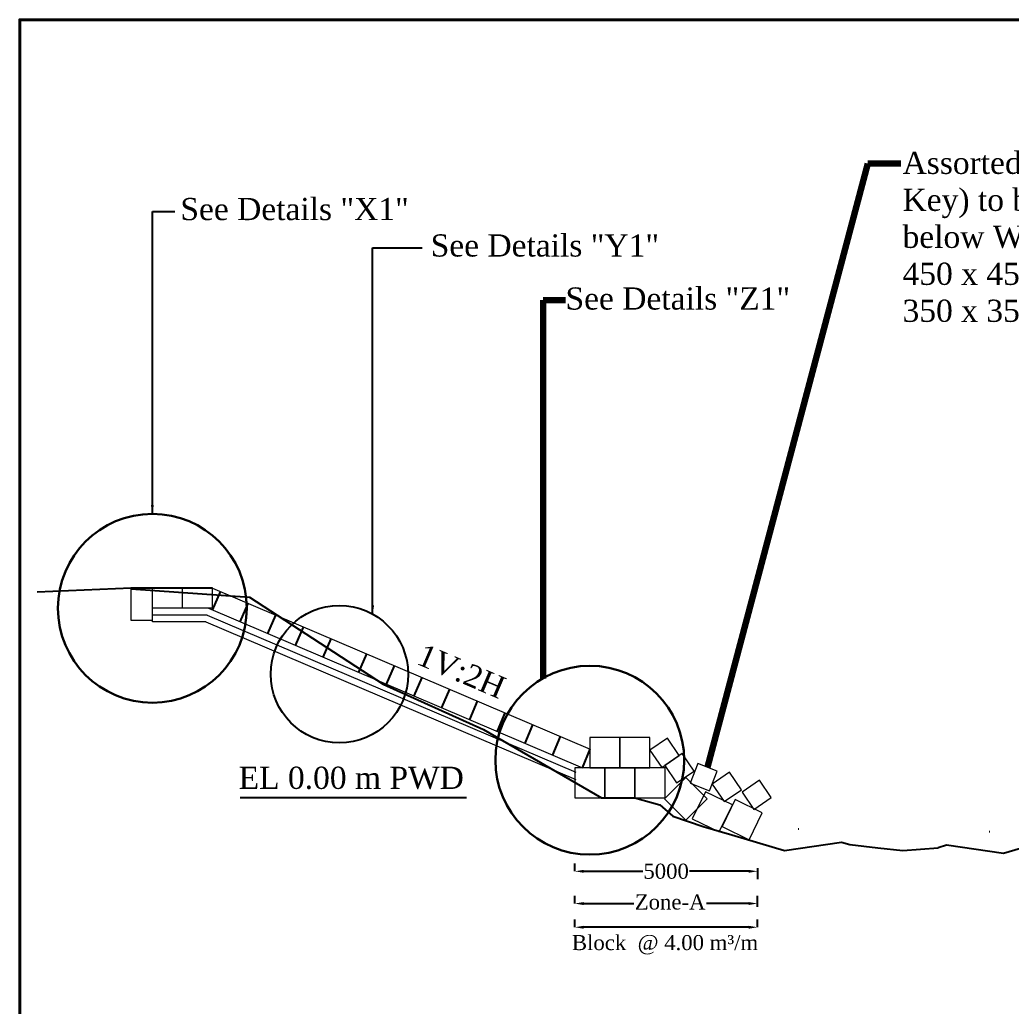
# Model space of a CAD drawing. Header units: metres. Extents: x -2434 to 11656, y -15288 to 8109.
# Drawn here: x -355.23 to -309.12, y -8304.22 to -8258.35 of the extents above; entities that cross this region are included whole.
import ezdxf

# ---------------------------------------------------------------- set-up
doc = ezdxf.new("R2010")
doc.units = ezdxf.units.M
doc.layers.add('Layer1', color=7, linetype='Continuous', lineweight=13)
doc.layers.add('LINE', color=7, linetype='Continuous')
doc.styles.get("Standard").update_dxf_attribs({"font": 'times.ttf'})
doc.dimstyles.get("Standard").update_dxf_attribs({"dimtxt": 0.5, "dimasz": 0.4075, "dimexe": 0.364, "dimexo": 0.219, "dimgap": 0.09, "dimtad": 0, "dimdec": 0, "dimlfac": 1000, "dimzin": 0, "dimdsep": 46, "dimtxsty": 'Standard', "dimcen": 0.09, "dimadec": 0, "dimazin": 0, "dimtfac": 1, "dimtdec": 0, "dimtofl": 0, "dimtmove": 0, "dimatfit": 3, "dimfxl": 1, "dimtolj": 1, "dimtzin": 0, "dimarcsym": 0})

# ---------------------------------------------------------------- blocks, each defined once
blk = doc.blocks.new('*D883')
at = {"color": 0, "lineweight": -2, "ltscale": 0.5}
for p, q in [((-329.416, -8299.451), (-329.416, -8299.087)), ((-329.008, -8299.451), (-326.664, -8299.451)), ((-321.324, -8299.451), (-323.295, -8299.451)), ((-320.916, -8299.601), (-320.916, -8299.087))]:
    blk.add_line(p, q, dxfattribs=at)
at = {"color": 0, "linetype": 'Continuous', "lineweight": -3, "ltscale": 0.5}
for points in [[(-329.008, -8299.383), (-329.008, -8299.519), (-329.416, -8299.451)], [(-321.324, -8299.383), (-321.324, -8299.519), (-320.916, -8299.451)]]:
    blk.add_solid(points, dxfattribs=at)
at = {"layer": 'Defpoints', "color": 0, "linetype": 'Continuous', "lineweight": -3, "ltscale": 0.5}
for p in [(-329.416, -8299.451), (-329.416, -8299.451), (-320.916, -8300.035)]:
    blk.add_point(p, dxfattribs=at)
at = {"color": 0, "linetype": 'Continuous', "lineweight": -3, "ltscale": 0.5, "insert": (-324.98, -8299.384), "char_height": 0.7, "attachment_point": 5}
blk.add_mtext('\\A1;Zone-A', dxfattribs=at)
blk = doc.blocks.new('*D884')
at = {"color": 0, "lineweight": -2, "ltscale": 0.5}
for p, q in [((-329.416, -8297.952), (-329.416, -8297.588)), ((-329.008, -8297.952), (-326.246, -8297.952)), ((-321.324, -8297.952), (-324.086, -8297.952)), ((-320.916, -8297.802), (-320.916, -8298.316))]:
    blk.add_line(p, q, dxfattribs=at)
at = {"color": 0, "linetype": 'Continuous', "lineweight": -3, "ltscale": 0.5}
for points in [[(-329.008, -8297.884), (-329.008, -8298.02), (-329.416, -8297.952)], [(-321.324, -8297.884), (-321.324, -8298.02), (-320.916, -8297.952)]]:
    blk.add_solid(points, dxfattribs=at)
at = {"layer": 'Defpoints', "color": 0, "linetype": 'Continuous', "lineweight": -3, "ltscale": 0.5}
for p in [(-320.916, -8297.148), (-329.416, -8297.952), (-329.416, -8297.952)]:
    blk.add_point(p, dxfattribs=at)
at = {"color": 0, "linetype": 'Continuous', "lineweight": -3, "ltscale": 0.5, "insert": (-325.166, -8297.952), "char_height": 0.7, "attachment_point": 5}
blk.add_mtext('\\A1;5000', dxfattribs=at)
blk = doc.blocks.new('*D885')
at = {"color": 0, "lineweight": -2, "ltscale": 0.5}
for p, q in [((-329.416, -8300.554), (-329.416, -8300.19)), ((-320.916, -8300.554), (-320.916, -8300.19)), ((-321.324, -8300.554), (-329.008, -8300.554))]:
    blk.add_line(p, q, dxfattribs=at)
at = {"color": 0, "linetype": 'Continuous', "lineweight": -3, "ltscale": 0.5}
for points in [[(-329.008, -8300.486), (-329.008, -8300.622), (-329.416, -8300.554)], [(-321.324, -8300.486), (-321.324, -8300.622), (-320.916, -8300.554)]]:
    blk.add_solid(points, dxfattribs=at)
at = {"layer": 'Defpoints', "color": 0, "linetype": 'Continuous', "lineweight": -3, "ltscale": 0.5}
for p in [(-329.416, -8300.554), (-329.416, -8300.554), (-320.916, -8300.635)]:
    blk.add_point(p, dxfattribs=at)
at = {"color": 0, "linetype": 'Continuous', "lineweight": -3, "ltscale": 0.5, "insert": (-325.216, -8301.37), "char_height": 0.7, "attachment_point": 5}
blk.add_mtext('\\A1;Block  @ 4.00 m³/m', dxfattribs=at)

msp = doc.modelspace()

# ---------------------------------------------------------------- linework, layer by layer
at = {"color": 0, "linetype": 'Continuous', "lineweight": -3, "ltscale": 0.5}
for p, q in [((-350.04888, -8284.78827), (-354.420169, -8284.966799)), ((-346.261704, -8284.785744), (-350.055931, -8284.788274)), ((-346.260682, -8285.798904), (-345.897125, -8284.946515)), ((-344.973217, -8286.348028), (-344.607134, -8285.489717)), ((-344.973217, -8286.348028), (-344.60966, -8285.495639)), ((-343.685751, -8286.897151), (-343.319669, -8286.038841)), ((-343.685751, -8286.897151), (-343.322194, -8286.044763)), ((-342.398286, -8287.446275), (-342.032203, -8286.587965)), ((-342.398286, -8287.446275), (-342.034729, -8286.593886)), ((-341.11082, -8287.995399), (-340.744738, -8287.137089)), ((-339.453689, -8288.694271), (-339.090132, -8287.841883)), ((-338.165206, -8289.24101), (-337.801649, -8288.388621)), ((-336.877741, -8289.790133), (-336.514184, -8288.937745)), ((-335.590275, -8290.339257), (-335.226719, -8289.486868)), ((-334.30281, -8290.888381), (-333.939253, -8290.035992)), ((-333.015345, -8291.437504), (-332.651788, -8290.585116)), ((-331.727879, -8291.986628), (-331.364322, -8291.134239)), ((-330.440414, -8292.535752), (-330.076857, -8291.683363)), ((-329.060497, -8293.131277), (-328.694741, -8292.272827)), ((-334.450619, -8294.530957), (-344.982323, -8294.530957))]:
    msp.add_line(p, q, dxfattribs=at)
at = {"color": 0, "linetype": 'Continuous', "lineweight": 15, "ltscale": 0.5}
msp.add_line((-328.167258, -8294.530957), (-326.616329, -8294.530957), dxfattribs=at)
at = {"color": 1, "linetype": 'Continuous', "lineweight": -3, "ltscale": 0.5}
for p, q in [((-326.616077, -8294.530957), (-325.465914, -8294.857159)), ((-325.465914, -8294.857159), (-324.851296, -8295.383379)), ((-324.851296, -8295.383379), (-323.446473, -8295.865742)), ((-323.446473, -8295.865742), (-322.10747, -8296.258957)), ((-322.10747, -8296.258957), (-319.665473, -8296.976078)), ((-319.665473, -8296.976078), (-317.014981, -8296.589295)), ((-317.014981, -8296.589295), (-316.628435, -8296.709489)), ((-307.027504, -8296.401472), (-309.469501, -8297.118593)), ((-312.119994, -8296.73181), (-312.506539, -8296.852005)), ((-309.469501, -8297.118593), (-312.119994, -8296.73181))]:
    msp.add_line(p, q, dxfattribs=at)
for points in [[(-350.048879, -8284.814391), (-344.543664, -8285.199757), (-338.322864, -8289.243277), (-333.657264, -8291.358349)], [(-333.657264, -8291.358349), (-328.167258, -8294.530957)], [(-328.167258, -8294.530957), (-326.616329, -8294.530957)], [(-319.018414, -8295.974894), (-318.994347, -8295.973551)], [(-310.116561, -8296.11741), (-310.140628, -8296.116067)], [(-316.628435, -8296.709489), (-315.317613, -8296.857939), (-314.159041, -8296.989147), (-312.506539, -8296.852005)]]:
    msp.add_lwpolyline(points, dxfattribs=at)
at = {"color": 7, "lineweight": 30, "ltscale": 0.18}
for centre in [(-349.061064, -8285.718864), (-328.715849, -8292.783679)]:
    msp.add_circle(centre, 4.391362, dxfattribs=at)
at = {"color": 0, "linetype": 'Continuous', "lineweight": -3, "ltscale": 0.5}
msp.add_circle((-340.363548, -8288.785362), 3.195306, dxfattribs=at)
at = {"layer": 'Layer1', "color": 7, "lineweight": 15}
for p, q in [((-350.048811, -8286.291121), (-350.04888, -8284.78827)), ((-349.061064, -8285.724113), (-349.061064, -8284.790993)), ((-349.061064, -8286.340944), (-349.061064, -8284.796242)), ((-347.661384, -8285.718864), (-347.661384, -8284.785744)), ((-346.261704, -8284.785744), (-328.694739, -8292.272828)), ((-346.261704, -8285.718864), (-346.261704, -8284.785744)), ((-346.261704, -8285.718864), (-349.061064, -8285.718864)), ((-346.261704, -8285.718864), (-349.061064, -8285.718864)), ((-346.506552, -8286.033836), (-349.061064, -8286.029904)), ((-346.506552, -8286.033836), (-329.372023, -8293.336615)), ((-346.45226, -8285.718864), (-329.060497, -8293.131277)), ((-349.061064, -8286.291121), (-350.048811, -8286.291121)), ((-346.579298, -8286.340944), (-349.061064, -8286.340944)), ((-346.579298, -8286.340944), (-349.061064, -8286.340944)), ((-346.579298, -8286.340944), (-329.372023, -8293.674727))]:
    msp.add_line(p, q, dxfattribs=at)
at = {"layer": 'LINE', "color": 7, "lineweight": 40, "ltscale": 0.5}
msp.add_lwpolyline([(-355.225663, -8353.943583), (-355.225663, -8258.345734), (-219.053637, -8258.345734), (-219.053637, -8353.943583), (-355.225663, -8353.943583)], close=True, dxfattribs=at)
at = {"layer": 'LINE', "color": 0, "linetype": 'ByBlock', "lineweight": 15, "ltscale": 0.5}
for points in [[(-328.715849, -8293.131277), (-327.316169, -8293.131277), (-327.316169, -8291.731597), (-328.715849, -8291.731597), (-328.715849, -8293.131277)], [(-327.316169, -8293.131277), (-325.916489, -8293.131277), (-325.916489, -8291.731597), (-327.316169, -8291.731597), (-327.316169, -8293.131277)], [(-325.365818, -8293.124729), (-324.556518, -8292.572466), (-325.108781, -8291.763166), (-325.918081, -8292.315429), (-325.365818, -8293.124729)], [(-324.676669, -8293.840619), (-323.867369, -8293.288356), (-324.419632, -8292.479056), (-325.228932, -8293.031319), (-324.676669, -8293.840619)], [(-323.142195, -8294.205305), (-322.784999, -8293.292961), (-323.697343, -8292.935764), (-324.054539, -8293.848108), (-323.142195, -8294.205305)], [(-329.415689, -8294.530957), (-328.016009, -8294.530957), (-328.016009, -8293.131277), (-329.415689, -8293.131277), (-329.415689, -8294.530957)], [(-328.016009, -8294.530957), (-326.616329, -8294.530957), (-326.616329, -8293.131277), (-328.016009, -8293.131277), (-328.016009, -8294.530957)], [(-326.616077, -8294.530957), (-325.216397, -8294.530957), (-325.216397, -8293.131277), (-326.616077, -8293.131277), (-326.616077, -8294.530957)], [(-322.469234, -8294.707473), (-321.659934, -8294.15521), (-322.212197, -8293.34591), (-323.021497, -8293.898173), (-322.469234, -8294.707473)], [(-324.255661, -8295.568534), (-323.263665, -8294.581089), (-324.25111, -8293.589093), (-325.243106, -8294.576538), (-324.255661, -8295.568534)], [(-321.082042, -8295.073541), (-320.272742, -8294.521278), (-320.825004, -8293.711978), (-321.634305, -8294.264241), (-321.082042, -8295.073541)], [(-323.952672, -8295.505163), (-322.696358, -8296.122237), (-322.079284, -8294.865923), (-323.335598, -8294.248849), (-323.952672, -8295.505163)], [(-322.565479, -8295.871231), (-321.309166, -8296.488305), (-320.692092, -8295.231991), (-321.948406, -8294.614917), (-322.565479, -8295.871231)]]:
    msp.add_lwpolyline(points, dxfattribs=at)

# ---------------------------------------------------------------- texts
at = {"layer": 'LINE', "color": 7, "lineweight": 13, "ltscale": 0.5, "width": 39.65808448, "attachment_point": 1}
for s, insert, char_height in [('Assorted 2 Layers (minimum) C.C Blocks (including block at Key) to be Placed / dumped @4.00{\\C0;m³/m} (excluding void) at or below Working LWL as shown. \\P450 x 450 x 450 ---------60 % by volume\\P350 x 350 x 350 ---------40 % by volume', (-314.169376, -8264.481174), 1.031933433), ('See Details "X1"', (-347.758528, -8266.630834), 1.03193343), ('See Details "Y1"', (-336.11599, -8268.324226), 1.03193343), ('See Details "Z1"', (-329.846046, -8270.791834), 1.03193343), ('EL 0.00 m PWD', (-345.049322, -8293.086545), 1.03193343)]:
    msp.add_mtext(s, dxfattribs=dict(at, insert=insert, char_height=char_height))
at = {"layer": 'LINE', "color": 7, "lineweight": 13, "ltscale": 0.5, "insert": (-336.430786, -8287.334017), "char_height": 1.0319334, "width": 39.65808448, "attachment_point": 1, "rotation": 336.9161771}
msp.add_mtext('1V:2H', dxfattribs=at)

# ---------------------------------------------------------------- dimensions: what is measured, and where the dimension line sits
at = {"color": 0, "linetype": 'Continuous', "lineweight": -3, "ltscale": 0.5}
dim = msp.add_linear_dim(base=(-329.415689, -8297.951806), p1=(-320.916397, -8297.148233), p2=(-329.415689, -8297.951806), angle=180, text='5000', dimstyle='Standard', override={"dimtxt": 0.7, "dimtmove": 2, "dimfxl": 0.15, "dimfxlon": 1}, dxfattribs=at)
dim.commit()
dim.dimension.update_dxf_attribs({"geometry": '*D884', "text_midpoint": (-325.166043, -8297.951806)})
for base, p1, p2, text, picture, middle in [((-329.415689, -8299.450594), (-320.916397, -8300.035393), (-329.415689, -8299.450594), 'Zone-A', '*D883', (-324.979621, -8299.383976)), ((-329.415689, -8300.553921), (-320.916397, -8300.634689), (-329.415689, -8300.553921), 'Block  @ 4.00 m³/m', '*D885', (-325.215689, -8301.370052))]:
    dim = msp.add_linear_dim(base=base, p1=p1, p2=p2, angle=180, text=text, dimstyle='Standard', override={"dimtxt": 0.7, "dimtmove": 2, "dimfxl": 0.15, "dimfxlon": 1}, dxfattribs=at)
    dim.commit()
    dim.dimension.update_dxf_attribs({"geometry": picture, "text_midpoint": middle, "dimtype": 160})

# ---------------------------------------------------------------- leaders
for points in [[(-349.061064, -8281.327502), (-349.061064, -8267.26277), (-348.022303, -8267.26277)], [(-338.815805, -8285.989924), (-338.815805, -8268.955059), (-336.506623, -8268.955059)]]:
    msp.add_leader(points, dimstyle='Standard', override={"dimgap": 0.09, "dimtad": 0, "dimfxl": 0.15, "dimfxlon": 1}, dxfattribs=at)
at = {"layer": 'LINE', "color": 7, "lineweight": 13, "ltscale": 0.5}
msp.add_leader([(-323.241171, -8293.114362), (-315.783693, -8265.028223), (-314.245633, -8265.028223)], dimstyle='Standard', override={"dimtxt": 0.9, "dimasz": 0.7, "dimclrd": 7, "dimclre": 7, "dimclrt": 7, "dimlwd": 65535, "dimlwe": 65535}, dxfattribs=at)
at = {"layer": 'LINE', "color": 7, "lineweight": 9, "ltscale": 0.5}
msp.add_leader([(-330.890198, -8288.988121), (-330.890198, -8271.39032), (-329.843319, -8271.39032)], dimstyle='Standard', override={"dimtxt": 1.2, "dimasz": 0.9, "dimclrd": 7, "dimclre": 7, "dimclrt": 7, "dimlwd": 65535, "dimlwe": 65535}, dxfattribs=at)

doc.saveas('drawing.dxf')
